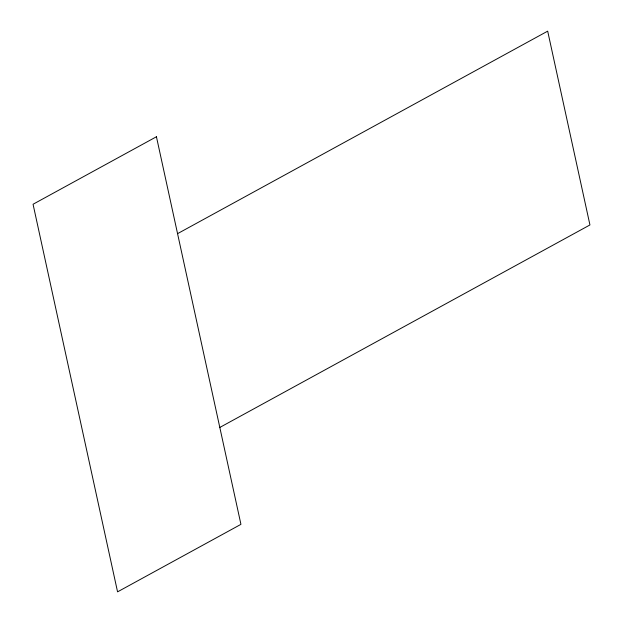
<?xml version="1.0" encoding="UTF-8"?>
<svg xmlns="http://www.w3.org/2000/svg" width="623" height="623" viewBox="0 0 623 623"><rect width="100%" height="100%" fill="white"/><g stroke="black" fill="none" stroke-linecap="round" stroke-linejoin="round"><path stroke-width="0.93" d="M177.563 233.656L547.687 31.15L589.942 224.95L219.81 427.448M156.435 136.756L33.058 204.251L117.56 591.85L240.937 524.348L156.435 136.756"/></g></svg>
